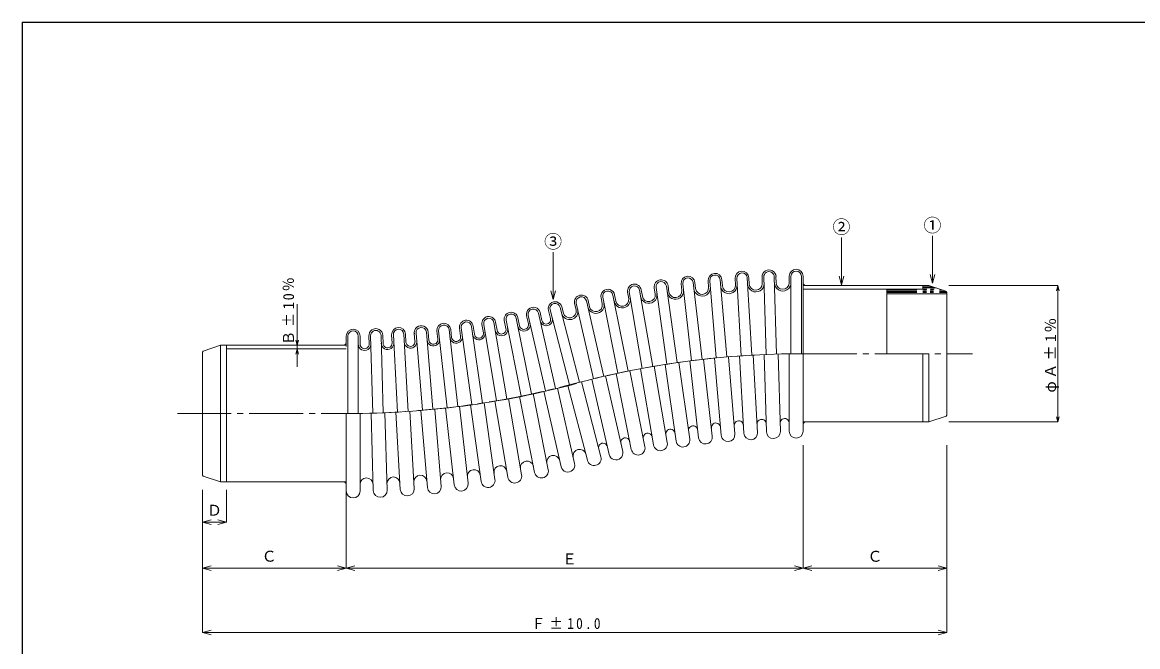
# Model space of a CAD drawing. Units: millimetres on the paper, with parts at other scales. Extents: x -140 to 140, y -97 to 99.
# Drawn here: x -139.9 to 46.3, y -5.2 to 99.1 of the extents above; entities that cross this region are included whole.
import ezdxf
from ezdxf.enums import TextEntityAlignment as Align

# ---------------------------------------------------------------- set-up
doc = ezdxf.new("R2010")
doc.units = ezdxf.units.MM
doc.linetypes.add('CHAIN2', pattern=[12, 9, -1, 1, -1])
doc.linetypes.add('DOUBLE_CHAIN1', pattern=[8.8, 5, -1, 0.6, -0.6, 0.6, -1])
doc.layers.add('0-0_図面枠', color=7, linetype='Continuous')
doc.layers.add('1-1', color=3, linetype='Continuous', lineweight=18)
doc.styles.add('ＭＳ ゴシック', font='')
doc.styles.get('ＭＳ ゴシック').set_extended_font_data('MS Gothic')

msp = doc.modelspace()

# ---------------------------------------------------------------- linework, layer by layer
at = {"layer": '0-0_図面枠', "color": 5}
msp.add_line((-139.949, 99.1), (140.051, 99.1), dxfattribs=at)
msp.add_lwpolyline([(-139.949, 99.1), (-139.949, -96.9), (140.051, -96.9), (140.051, 99.1)], dxfattribs=at)
at = {"layer": '1-1', "color": 7}
for p, q in [((12.056, 55.505), (12.056, 63.414)), ((-3.141, 55.236), (-3.141, 63.144)), ((-51.294, 52.795), (-51.294, 60.704)), ((-3.141, 55.236), (-3.529, 56.685)), ((-3.141, 55.236), (-2.753, 56.685)), ((12.056, 55.505), (11.668, 56.954)), ((12.056, 55.505), (12.444, 56.954)), ((-51.294, 52.795), (-51.682, 54.244)), ((-51.294, 52.795), (-50.906, 54.244))]:
    msp.add_line(p, q, dxfattribs=at)
at = {"layer": '1-1'}
for p, q in [((-25.324, 54.806), (-25.416, 55.891)), ((-25.127, 55.916), (-24.036, 43.008)), ((-23.392, 56.062), (-22.281, 43.17)), ((-23.103, 56.087), (-23.014, 55.034)), ((-20.845, 55.187), (-20.906, 56.274)), ((-20.617, 56.29), (-19.889, 43.357)), ((-18.878, 56.388), (-18.131, 43.47)), ((-18.589, 56.404), (-18.529, 55.35)), ((-16.357, 55.441), (-16.388, 56.53)), ((-16.098, 56.538), (-15.734, 43.59)), ((-14.358, 56.587), (-13.973, 43.653)), ((-14.068, 56.595), (-14.038, 55.539)), ((-11.864, 55.57), (-11.864, 56.659)), ((-11.574, 56.659), (-11.574, 43.705)), ((-9.833, 56.659), (-9.812, 43.719)), ((-9.543, 56.659), (-9.543, 43.719)), ((-38.568, 54.034), (-36.395, 41.265)), ((-36.852, 54.326), (-34.66, 41.574)), ((-36.566, 54.375), (-36.389, 53.334)), ((-34.241, 53.668), (-34.393, 54.747)), ((-34.106, 54.787), (-32.292, 41.962)), ((-32.382, 55.031), (-30.549, 42.222)), ((-32.095, 55.072), (-31.947, 54.026)), ((-29.79, 54.3), (-29.913, 55.382)), ((-29.624, 55.415), (-28.171, 42.543)), ((-27.894, 55.61), (-26.422, 42.754)), ((-27.606, 55.642), (-27.487, 54.593)), ((-9.543, 55.409), (-9.253, 55.119)), ((-9.503, 55.369), (-9.543, 55.369)), ((-9.453, 55.319), (-9.543, 55.319)), ((-9.403, 55.269), (-9.543, 55.269)), ((-9.353, 55.219), (-9.543, 55.219)), ((-9.303, 55.169), (-9.543, 55.169)), ((-9.543, 55.119), (10.457, 55.119)), ((-9.543, 54.519), (10.457, 54.519)), ((-45.724, 52.542), (-42.819, 39.933)), ((-45.441, 52.607), (-45.205, 51.577)), ((-43.08, 52.032), (-43.292, 53.1)), ((-43.008, 53.156), (-40.476, 40.453)), ((-41.3, 53.497), (-38.751, 40.811)), ((-41.016, 53.553), (-40.809, 52.517)), ((-38.672, 52.912), (-38.854, 53.986)), ((-53.75, 50.512), (-50.868, 37.912)), ((-53.162, 49.243), (-53.467, 50.577)), ((-52.084, 50.953), (-51.73, 49.593)), ((-51.804, 51.028), (-48.564, 38.489)), ((-50.118, 51.463), (-46.861, 38.941)), ((-49.571, 50.511), (-49.838, 51.538)), ((-47.461, 51.027), (-47.704, 52.089)), ((-47.421, 52.154), (-44.534, 39.527)), ((-63.178, 48.575), (-62.947, 47.215)), ((-62.892, 48.624), (-60.742, 35.864)), ((-61.176, 48.916), (-59.007, 36.174)), ((-60.664, 47.636), (-60.89, 48.965)), ((-59.444, 49.265), (-59.174, 47.912)), ((-59.159, 49.322), (-56.651, 36.628)), ((-57.452, 49.662), (-54.926, 36.985)), ((-56.904, 48.397), (-57.167, 49.719)), ((-55.73, 50.059), (-55.422, 48.714)), ((-55.447, 50.124), (-52.583, 37.506)), ((-85.859, 44.918), (-85.859, 46.659)), ((-85.569, 46.659), (-85.59, 33.719)), ((-83.828, 46.659), (-83.828, 33.733)), ((-83.537, 46.659), (-83.537, 45.311)), ((-82.023, 45.333), (-82.061, 46.712)), ((-81.771, 46.72), (-81.429, 33.785)), ((-80.031, 46.769), (-79.668, 33.848)), ((-79.741, 46.777), (-79.703, 45.43)), ((-78.189, 45.494), (-78.267, 46.872)), ((-77.977, 46.888), (-77.271, 33.968)), ((-76.239, 46.986), (-75.513, 34.081)), ((-75.949, 47.002), (-75.873, 45.657)), ((-74.478, 47.139), (-74.362, 45.764)), ((-74.189, 47.163), (-73.12, 34.268)), ((-72.454, 47.31), (-71.366, 34.43)), ((-72.052, 45.992), (-72.165, 47.334)), ((-70.699, 47.511), (-70.544, 46.14)), ((-70.41, 47.544), (-68.98, 34.684)), ((-68.68, 47.739), (-67.23, 34.895)), ((-68.241, 46.433), (-68.392, 47.772)), ((-66.931, 47.99), (-66.738, 46.624)), ((-66.644, 48.031), (-64.852, 35.216)), ((-64.92, 48.275), (-63.11, 35.477)), ((-64.444, 46.982), (-64.633, 48.316)), ((-85.859, 45.119), (-105.859, 45.119)), ((-105.859, 44.569), (-105.859, 45.119)), ((-85.859, 45.409), (-86.149, 45.119)), ((-85.859, 45.169), (-86.099, 45.169)), ((-85.859, 45.219), (-86.049, 45.219)), ((-85.859, 45.269), (-85.999, 45.269)), ((-85.859, 45.319), (-85.949, 45.319)), ((-85.859, 45.369), (-85.899, 45.369)), ((-85.859, 44.519), (-105.859, 44.519)), ((-23.237, 30.104), (-24.325, 42.98)), ((-22.013, 43.193), (-20.924, 30.299)), ((-19.453, 30.436), (-20.179, 43.337)), ((-17.862, 43.485), (-17.135, 30.566)), ((-15.661, 30.661), (-16.024, 43.577)), ((-13.704, 43.661), (-13.341, 30.726)), ((-11.864, 30.779), (-11.864, 43.719)), ((-9.543, 43.719), (-9.543, 30.779)), ((-34.512, 28.473), (-36.68, 41.212)), ((-34.395, 41.62), (-32.223, 28.863)), ((-30.769, 29.122), (-32.579, 41.917)), ((-30.283, 42.26), (-28.471, 29.448)), ((-27.01, 29.666), (-28.459, 42.506)), ((-26.155, 42.785), (-24.703, 29.927)), ((-41.935, 26.861), (-44.815, 39.458)), ((-42.557, 39.993), (-39.672, 27.379)), ((-38.235, 27.719), (-40.76, 40.392)), ((-38.487, 40.864), (-35.958, 28.173)), ((-52.845, 37.445), (-49.961, 24.831)), ((-47.701, 25.361), (-50.587, 37.981)), ((-48.824, 38.424), (-45.564, 25.9)), ((-43.317, 26.485), (-46.579, 39.018)), ((-61.009, 22.691), (-62.823, 35.521)), ((-61.007, 35.819), (-58.836, 23.063)), ((-56.547, 23.452), (-58.722, 36.226)), ((-56.915, 36.575), (-54.386, 23.885)), ((-52.109, 24.338), (-54.642, 37.046)), ((-85.859, 20.779), (-85.859, 33.719)), ((-83.537, 33.737), (-83.537, 20.779)), ((-81.334, 20.843), (-81.698, 33.777)), ((-79.378, 33.861), (-79.014, 20.908)), ((-76.813, 21.034), (-77.54, 33.953)), ((-75.223, 34.101), (-74.495, 21.164)), ((-73.389, 34.245), (-72.299, 21.351)), ((-69.986, 21.547), (-71.077, 34.459)), ((-69.247, 34.654), (-67.796, 21.796)), ((-65.489, 22.056), (-66.943, 34.932)), ((-65.119, 35.178), (-63.307, 22.366)), ((-9.543, 32.029), (-9.253, 32.319)), ((10.457, 32.319), (-9.543, 32.319)), ((-85.859, 22.029), (-86.149, 22.319))]:
    msp.add_line(p, q, dxfattribs=at)
at = {"layer": '1-1', "color": 4}
for p, q in [((4.457, 54.428), (4.549, 54.519)), ((4.457, 54.428), (4.457, 43.719)), ((4.457, 53.719), (4.457, 54.428)), ((10.457, 54.519), (4.549, 54.519)), ((10.457, 54.569), (10.457, 55.119)), ((10.457, 55.119), (10.457, 54.569)), ((10.457, 55.119), (11.457, 55.119)), ((10.457, 54.569), (10.457, 54.519)), ((14.32, 54.165), (11.457, 55.119)), ((33.009, 55.119), (14.785, 55.119)), ((33.009, 55.119), (32.776, 54.25)), ((33.009, 32.319), (33.009, 55.119)), ((33.009, 55.119), (33.242, 54.25)), ((4.457, 53.719), (14.457, 53.719)), ((14.457, 53.975), (14.457, 43.719)), ((-94.035, 45.119), (-94.035, 51.977)), ((-109.742, 44.158), (-106.859, 45.119)), ((-106.859, 45.119), (-106.859, 33.719)), ((-105.859, 45.119), (-106.859, 45.119)), ((-105.859, 33.719), (-105.859, 45.119)), ((-94.035, 45.119), (-94.268, 45.988)), ((-94.035, 45.119), (-93.802, 45.988)), ((-94.035, 44.519), (-94.035, 45.119)), ((-109.742, 44.158), (-109.859, 43.996)), ((-109.859, 43.996), (-109.859, 33.719)), ((-94.035, 44.519), (-94.268, 43.65)), ((-94.035, 44.519), (-94.035, 41.519)), ((-94.035, 44.519), (-93.802, 43.65)), ((10.457, 43.719), (10.457, 32.319)), ((11.457, 32.319), (11.457, 43.719)), ((14.457, 33.442), (14.457, 43.719)), ((-109.859, 23.442), (-109.859, 33.719)), ((-106.859, 22.319), (-106.859, 33.719)), ((-105.859, 33.719), (-105.859, 22.319)), ((10.457, 32.319), (11.457, 32.319)), ((14.34, 33.28), (11.457, 32.319)), ((14.34, 33.28), (14.457, 33.442)), ((33.009, 32.319), (14.785, 32.319)), ((33.009, 32.319), (32.776, 33.188)), ((33.009, 32.319), (33.242, 33.188)), ((-9.543, 7.896), (-9.543, 28.438)), ((14.457, -2.899), (14.457, 28.438)), ((-109.742, 23.28), (-109.859, 23.442)), ((-109.742, 23.28), (-106.859, 22.319)), ((-109.859, 15.586), (-109.859, 20.985)), ((-109.859, 7.896), (-109.859, 20.985)), ((-105.859, 22.319), (-106.859, 22.319)), ((-105.859, 15.586), (-105.859, 20.985)), ((-85.859, 7.896), (-85.859, 20.985)), ((-85.859, 7.896), (-85.859, 20.985)), ((-85.859, 7.896), (-85.859, 20.985)), ((-9.543, 7.896), (-9.543, 20.985)), ((-9.543, 7.896), (-9.543, 20.985)), ((14.457, 7.896), (14.457, 20.985)), ((-109.859, -2.899), (-109.859, 20.199)), ((-109.859, 15.586), (-108.41, 15.974)), ((-109.859, 15.586), (-105.859, 15.586)), ((-109.859, 15.586), (-108.41, 15.198)), ((-105.859, 15.586), (-107.308, 15.974)), ((-105.859, 15.586), (-107.308, 15.198)), ((-109.859, 7.896), (-108.41, 8.284)), ((-109.859, 7.896), (-85.859, 7.896)), ((-109.859, 7.896), (-108.41, 7.507)), ((-85.859, 7.896), (-87.308, 8.284)), ((-85.859, 7.896), (-87.308, 7.507)), ((-85.859, 7.896), (-84.41, 8.284)), ((-85.859, 7.896), (14.457, 7.896)), ((-85.859, 7.896), (-84.41, 7.507)), ((-9.543, 7.896), (-10.992, 8.284)), ((-9.543, 7.896), (-10.992, 7.507)), ((-9.543, 7.896), (-8.094, 8.284)), ((-9.543, 7.896), (-8.094, 7.507)), ((14.457, 7.896), (13.008, 8.284)), ((14.457, 7.896), (13.008, 7.507)), ((-109.859, -2.899), (-108.41, -2.511)), ((-109.859, -2.899), (14.457, -2.899)), ((-109.859, -2.899), (-108.41, -3.287)), ((14.457, -2.899), (13.008, -2.511)), ((14.457, -2.899), (13.008, -3.287))]:
    msp.add_line(p, q, dxfattribs=at)
at = {"layer": '1-1', "color": 4, "linetype": 'DOUBLE_CHAIN1'}
for p, q in [((4.457, 54.319), (13.857, 54.319)), ((4.457, 54.119), (14.396, 54.119)), ((4.549, 54.519), (13.257, 54.519)), ((10.457, 54.919), (12.057, 54.919)), ((10.457, 54.719), (12.657, 54.719)), ((4.457, 53.919), (14.457, 53.919))]:
    msp.add_line(p, q, dxfattribs=at)
at = {"layer": '1-1', "color": 7, "linetype": 'CHAIN2'}
for p, q in [((-9.543, 43.719), (18.731, 43.719)), ((-114.048, 33.719), (-85.859, 33.719))]:
    msp.add_line(p, q, dxfattribs=at)
at = {"layer": '1-1'}
msp.add_lwpolyline([(-105.859, 22.869), (-105.859, 22.319), (-85.859, 22.319)], dxfattribs=at)
for centre, radius, start, end in [((-10.704, 56.659), 1.161, 0, 180), ((-33.244, 54.909), 1.161, 8.05, 188.05), ((-28.759, 55.512), 1.161, 6.44, 186.44), ((-28.759, 55.512), 0.871, 6.44, 186.44), ((-24.259, 55.989), 1.161, 4.83, 184.83), ((-24.259, 55.989), 0.871, 4.83, 184.83), ((-19.748, 56.339), 1.161, 3.22, 183.22), ((-19.748, 56.339), 0.871, 3.22, 183.22), ((-15.228, 56.562), 1.161, 1.61, 181.61), ((-15.228, 56.562), 0.871, 1.61, 181.61), ((-10.704, 56.659), 0.871, 0, 180), ((-42.154, 53.326), 1.161, 11.27, 195.41227), ((-42.154, 53.326), 0.871, 11.27, 191.27), ((-37.71, 54.18), 1.161, 9.66, 189.66), ((-37.71, 54.18), 0.871, 9.66, 189.66), ((-33.244, 54.909), 0.871, 8.05, 188.05), ((-30.871, 54.178), 1.377, 185.28697, 6.44), ((-30.871, 54.178), 1.087, 188.05, 6.44), ((-26.407, 54.715), 1.377, 183.67697, 4.83), ((-26.407, 54.715), 1.087, 186.44, 4.83), ((-21.931, 55.126), 1.377, 180.27944, 3.22), ((-21.931, 55.126), 1.087, 184.83, 3.22), ((-17.444, 55.411), 1.377, 180.45696, 1.61), ((-17.444, 55.411), 1.087, 183.22, 1.61), ((-12.951, 55.57), 1.376, 180.0063, 2.01379), ((-12.951, 55.57), 1.087, 181.61, 0), ((-50.961, 51.246), 1.161, 14.58842, 194.58842), ((-46.572, 52.348), 1.161, 12.88, 192.88), ((-46.572, 52.348), 0.871, 12.88, 192.88), ((-39.743, 52.73), 1.377, 188.50698, 9.66), ((-39.743, 52.73), 1.087, 191.27, 9.66), ((-35.317, 53.516), 1.377, 186.89697, 8.05), ((-35.317, 53.516), 1.087, 189.66, 8.05), ((-58.305, 49.492), 1.161, 11.27, 191.27), ((-58.305, 49.492), 0.871, 11.27, 191.27), ((-54.598, 50.318), 1.161, 12.87984, 192.88), ((-54.598, 50.318), 0.871, 12.88, 192.88), ((-50.961, 51.246), 0.871, 14.49, 194.49), ((-48.52, 50.785), 1.376, 194.58267, 12.88), ((-48.52, 50.785), 1.086, 194.58842, 12.88), ((-44.146, 51.819), 1.377, 190.11699, 11.27), ((-44.146, 51.819), 1.087, 192.88, 11.27), ((-69.545, 47.642), 1.161, 6.44, 186.44), ((-69.545, 47.642), 0.871, 6.44, 186.44), ((-65.782, 48.153), 1.161, 8.05, 188.05), ((-65.782, 48.153), 0.871, 8.05, 188.05), ((-62.034, 48.77), 1.161, 9.66, 189.66), ((-62.034, 48.77), 0.871, 9.66, 189.66), ((-56.161, 48.545), 1.048, 191.27, 16.52876), ((-56.161, 48.545), 0.758, 191.27, 12.88), ((-52.443, 49.407), 1.027, 192.88, 18.42221), ((-52.443, 49.407), 0.737, 192.87984, 14.58842), ((-84.698, 46.659), 1.161, 0, 180), ((-84.698, 46.659), 0.871, 0, 180), ((-80.901, 46.745), 1.161, 1.61, 185.25283), ((-80.901, 46.745), 0.871, 1.61, 181.61), ((-77.108, 46.937), 1.161, 3.22, 183.22), ((-77.108, 46.937), 0.871, 3.22, 183.22), ((-73.322, 47.236), 1.161, 4.83, 190.968), ((-73.322, 47.236), 0.871, 4.83, 184.83), ((-67.488, 46.518), 1.048, 186.44, 11.69877), ((-67.488, 46.518), 0.758, 186.44, 8.05), ((-63.694, 47.088), 1.048, 188.05, 13.30876), ((-63.694, 47.088), 0.758, 188.05, 9.66), ((-59.917, 47.764), 1.048, 189.66, 14.91876), ((-59.917, 47.764), 0.758, 189.66, 11.27), ((-82.78, 45.311), 1.048, 180, 5.25879), ((-82.78, 45.311), 0.758, 180, 1.61), ((-78.946, 45.452), 1.049, 179.14867, 7.60483), ((-78.946, 45.452), 0.758, 181.61, 3.22), ((-75.117, 45.7), 1.048, 183.22, 8.47878), ((-75.117, 45.7), 0.758, 183.22, 4.83), ((-71.297, 46.055), 1.048, 184.83, 10.08877), ((-71.297, 46.055), 0.758, 184.83, 6.44), ((-27.914, 30.92), 0.758, 6.44, 188.05), ((-24.105, 31.383), 0.758, 4.83, 186.44), ((-20.285, 31.738), 0.758, 3.22, 184.83), ((-16.456, 31.986), 0.758, 1.61, 183.22), ((-12.622, 32.127), 0.758, 0, 181.61), ((-35.485, 29.674), 0.758, 9.66, 191.27), ((-31.708, 30.35), 0.758, 8.05, 189.66), ((-25.857, 29.796), 1.161, 186.44, 6.44), ((-22.08, 30.202), 1.161, 184.83, 4.83), ((-18.294, 30.501), 1.161, 183.22, 3.22), ((-14.501, 30.693), 1.161, 181.61, 1.61), ((-10.704, 30.779), 1.161, 180, 0), ((-42.958, 28.031), 0.737, 12.88, 194.58842), ((-39.241, 28.893), 0.758, 11.27, 192.88), ((-37.096, 27.946), 1.161, 191.27, 11.27), ((-33.368, 28.668), 1.161, 189.66, 9.66), ((-29.62, 29.285), 1.161, 188.05, 8.05), ((-51.256, 25.619), 1.087, 12.88, 191.27), ((-46.882, 26.653), 1.086, 14.58842, 192.87984), ((-44.441, 26.192), 1.161, 194.58842, 14.58842), ((-40.804, 27.12), 1.161, 192.88, 12.88), ((-64.531, 23.26), 1.087, 8.05, 186.44), ((-60.085, 23.922), 1.087, 9.66, 188.05), ((-55.659, 24.708), 1.087, 11.27, 189.66), ((-53.248, 24.112), 1.161, 191.27, 11.27), ((-48.83, 25.09), 1.161, 192.88, 13.51094), ((-82.45, 21.868), 1.087, 1.61, 180), ((-77.958, 22.027), 1.087, 3.22, 181.61), ((-73.471, 22.312), 1.087, 4.83, 183.22), ((-68.995, 22.723), 1.087, 6.44, 184.83), ((-62.158, 22.529), 1.161, 188.05, 8.05), ((-57.692, 23.258), 1.161, 189.66, 9.66), ((-84.698, 20.779), 1.161, 180, 0), ((-80.174, 20.876), 1.161, 181.61, 1.61), ((-75.654, 21.099), 1.161, 183.22, 3.22), ((-71.143, 21.449), 1.161, 184.83, 4.83), ((-66.643, 21.926), 1.161, 186.44, 6.44)]:
    msp.add_arc(centre, radius, start, end, dxfattribs=at)
at = {"layer": '1-1', "color": 4}
msp.add_arc((14.257, 53.975), 0.2, 0, 71.56502, dxfattribs=at)
at = {"layer": '1-1', "color": 7, "linetype": 'CHAIN2'}
for centre, start, end in [((-9.543, -104.381), 90, 104.93069), ((-85.859, 181.819), 270, 284.93051)]:
    msp.add_arc(centre, 148.1, start, end, dxfattribs=at)
at = {"layer": '1-1', "color": 7}
for centre, radius, start, end in [((-9.546, -104.384), 148.102, 89.99887, 104.92927), ((-85.569, 181.823), 148.104, 269.99992, 284.93032)]:
    msp.add_arc(centre, radius, start, end, dxfattribs=at)

# ---------------------------------------------------------------- texts
at = {"layer": '1-1', "color": 7, "style": 'ＭＳ ゴシック'}
for s, height, p in [('②', 2.199, (-4.641, 63.144)), ('①', 2.199, (10.556, 63.414)), ('③', 2.199, (-52.794, 60.704)), ('Ｄ', 1.833, (-109.109, 16.086)), ('Ｃ', 1.833, (-99.971, 8.408)), ('Ｅ', 1.833, (-49.798, 7.943)), ('Ｃ', 1.833, (1.207, 8.396))]:
    msp.add_text(s, height=height, dxfattribs=at).set_placement(p, align=Align.BOTTOM_LEFT)
at = {"layer": '1-1', "color": 7, "char_height": 1.833, "attachment_point": 7, "rotation": 90, "style": 'ＭＳ ゴシック'}
for s, insert in [('\\T1.26;\\W0.95;Ｂ±10％', (-94.543, 45.17)), ('\\T1.23;φＡ±1％', (33.209, 37.219))]:
    msp.add_mtext(s, dxfattribs=dict(at, insert=insert))
at = {"layer": '1-1', "color": 7, "insert": (-54.868, -2.312), "char_height": 1.833, "attachment_point": 7, "style": 'ＭＳ ゴシック'}
msp.add_mtext('\\T1.32;\\W0.9;Ｆ±10.0', dxfattribs=at)

doc.saveas('drawing.dxf')
